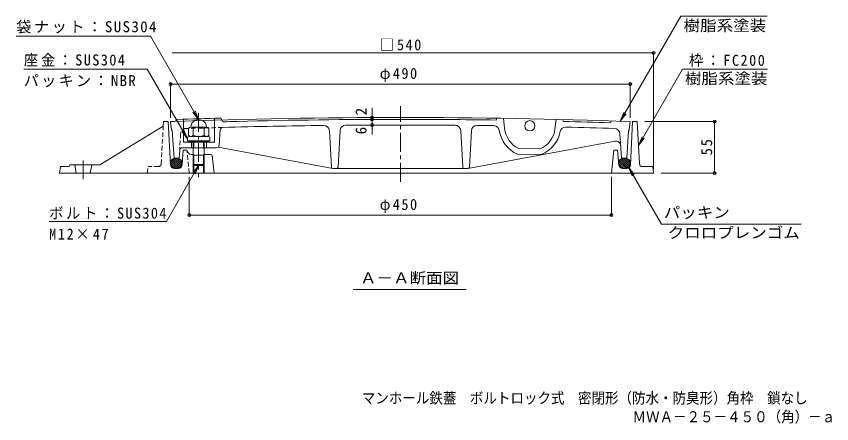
# Model space of a CAD drawing. Units: millimetres, scale not verified. Extents: x -688 to 760, y -541 to 529.
# Drawn here: x -688 to 181, y -541 to -107 of the extents above; entities that cross this region are included whole.
import ezdxf
from ezdxf.enums import TextEntityAlignment as Align

# ---------------------------------------------------------------- set-up
doc = ezdxf.new("R2010")
doc.units = ezdxf.units.MM
doc.header["$LTSCALE"] = 4
doc.header["$PDMODE"] = 32
doc.header["$PDSIZE"] = 3.2
doc.linetypes.add('CHAIN1', pattern=[8, 5, -1, 1, -1])
doc.linetypes.add('DASHED1', pattern=[1.8, 1.2, -0.6])
for name, color, linetype, lineweight in [('8-1', 2, 'Continuous', 9), ('8-2', 3, 'Continuous', 9), ('8-3', 4, 'Continuous', 9), ('8-4', 7, 'Continuous', 9), ('8-5', 7, 'Continuous', 9), ('8-6', 6, 'Continuous', 9)]:
    doc.layers.add(name, color=color, linetype=linetype, lineweight=lineweight)
doc.layers.add('F-5_F-5ﾚｲﾔ', color=2, linetype='Continuous')
doc.styles.add('ＭＳ ゴシック', font='')
doc.styles.get('ＭＳ ゴシック').set_extended_font_data('MS Gothic')

msp = doc.modelspace()

# ---------------------------------------------------------------- linework, layer by layer
at = {"layer": '8-1'}
for p, q in [((-531.861, -224.205), (-599.298, -265.205)), ((-531.861, -224.205), (-531.6, -219.205)), ((-526.6, -219.205), (-531.6, -219.205)), ((-524.29, -265.404), (-526.6, -219.205)), ((-33.91, -265.404), (-31.6, -219.205)), ((-31.6, -219.205), (-26.6, -219.205)), ((-24.248, -264.361), (-26.6, -219.205)), ((-511.816, -265.511), (-510.6, -249.705)), ((-506.6, -249.705), (-510.6, -249.705)), ((-506.595, -249.754), (-506.6, -249.705)), ((-54.1, -274.205), (-51.6, -249.705)), ((-51.6, -249.705), (-47.6, -249.705)), ((-46.384, -265.511), (-47.6, -249.705)), ((-501.625, -254.205), (-500.101, -254.205)), ((-488.101, -254.205), (-481.091, -254.205)), ((-479.6, -255.545), (-477.6, -274.205)), ((-599.298, -265.205), (-631.298, -265.205)), ((-626.111, -265.205), (-624.611, -274.205)), ((-608.111, -265.205), (-609.611, -274.205)), ((-520.295, -269.205), (-515.804, -269.205)), ((-500.101, -264.205), (-500.101, -274.205)), ((-499.101, -265.205), (-499.101, -274.205)), ((-489.101, -265.205), (-489.101, -274.205)), ((-488.101, -264.205), (-488.101, -274.205)), ((-37.905, -269.205), (-42.396, -269.205)), ((-21.252, -267.205), (-10.1, -267.205)), ((-9.1, -274.205), (-10.1, -267.205)), ((-642.298, -274.205), (-9.1, -274.205))]:
    msp.add_line(p, q, dxfattribs=at)
at = {"layer": '8-1', "linetype": 'DASHED1'}
for p, q in [((-533.953, -264.361), (-531.862, -224.205)), ((-504.1, -274.205), (-506.599, -249.712)), ((-549.101, -274.205), (-548.101, -267.205)), ((-536.949, -267.205), (-548.101, -267.205))]:
    msp.add_line(p, q, dxfattribs=at)
at = {"layer": '8-1', "linetype": 'CHAIN1'}
msp.add_line((-617.111, -280.776), (-617.111, -258.79), dxfattribs=at)
at = {"layer": '8-1'}
msp.add_lwpolyline([(-631.298, -265.205), (-632.298, -267.205), (-641.298, -267.205), (-642.298, -274.205)], dxfattribs=at)
for centre, radius, start, end in [((-501.625, -249.205), 5, 185.8318, 270), ((-481.091, -255.705), 1.5, 6.1149, 90), ((-520.295, -265.205), 4, 182.86198, 270), ((-515.804, -265.205), 4, 270, 355.60158), ((-42.396, -265.205), 4, 184.39842, 270), ((-37.905, -265.205), 4, 270, 357.13802), ((-21.252, -264.205), 3, 182.98141, 270)]:
    msp.add_arc(centre, radius, start, end, dxfattribs=at)
at = {"layer": '8-1', "linetype": 'DASHED1'}
msp.add_arc((-536.949, -264.205), 3, 270, 357.01859, dxfattribs=at)
at = {"layer": '8-2', "linetype": 'CHAIN1'}
msp.add_line((-279.1, -283.415), (-279.1, -202.905), dxfattribs=at)
at = {"layer": '8-2'}
for p, q in [((-517.351, -216.976), (-517.692, -217.67)), ((-510.35, -216.733), (-510.35, -241.205)), ((-477.35, -215.669), (-477.35, -241.205)), ((-470.35, -215.459), (-468.31, -219.482)), ((-177.094, -217.66), (-176.1, -215.674)), ((-169.1, -215.78), (-167.949, -226.626)), ((-113.1, -216.884), (-114.286, -226.941)), ((-105.113, -219.079), (-106.1, -217.054)), ((-55.084, -220.503), (-54.1, -218.533)), ((-520.35, -258.205), (-522.349, -229.205)), ((-472.158, -244.411), (-471.013, -227.818)), ((-352.679, -267.85), (-354.781, -229.06)), ((-345.522, -267.849), (-343.412, -228.827)), ((-212.679, -267.849), (-214.789, -228.827)), ((-205.521, -267.85), (-203.419, -229.06)), ((-45.059, -232.245), (-43.35, -258.205)), ((-37.85, -258.205), (-35.851, -229.205)), ((-510.35, -241.205), (-477.35, -241.205)), ((-501.85, -241.205), (-501.85, -247.205)), ((-485.85, -241.205), (-485.85, -247.205)), ((-50.131, -240.229), (-207.019, -269.266)), ((-514.328, -250.014), (-514.85, -258.205)), ((-475.15, -247.205), (-511.334, -247.205)), ((-473.405, -246.645), (-351.181, -269.266)), ((-130.221, -248.483), (-152.957, -248.035)), ((-520.35, -258.205), (-514.85, -258.205)), ((-129.081, -254.505), (-154.335, -254.008)), ((-37.85, -258.205), (-43.35, -258.205)), ((-351.181, -269.266), (-347.019, -269.266)), ((-347.019, -269.266), (-279.1, -269.266)), ((-211.181, -269.266), (-279.1, -269.266)), ((-207.019, -269.266), (-211.181, -269.266))]:
    msp.add_line(p, q, dxfattribs=at)
at = {"layer": '8-2', "linetype": 'DASHED1'}
msp.add_line((-513.328, -232.315), (-514.328, -250.014), dxfattribs=at)
at = {"layer": '8-2'}
for points in [[(-524.1, -219.205), (-523.1, -228.205), (-522.35, -229.205)], [(-34.1, -219.205), (-35.1, -228.205), (-35.85, -229.205)]]:
    msp.add_lwpolyline(points, dxfattribs=at)
msp.add_circle((-141.1, -223.778), 5.5, dxfattribs=at)
for centre, radius, start, end in [((-279.1, -7214.916), 7000, 87.99424, 92.00576), ((-203.85, -9213.515), 9002, 91.69646, 91.99577), ((-279.1, -7214.916), 6998, 90, 91.42466), ((-279.1, -7214.916), 6998, 89.1648, 90), ((-278.85, -7214.917), 7000, 91.973, 92.00781), ((-519.936, -216.568), 2.5, 271.973, 333.84622), ((-468.519, -227.99), 2.5, 91.55498, 176.0531), ((-279.1, -7214.916), 6992, 90.66985, 91.55293), ((-279.1, -7214.916), 6998, 91.42466, 91.54937), ((-360.772, -229.393), 6, 3.18419, 90.66985), ((-337.421, -229.159), 6, 90.47833, 176.82425), ((-279.1, -7214.916), 6992, 90, 90.47833), ((-279.1, -7214.916), 6992, 89.52167, 90), ((-220.779, -229.159), 6, 3.17575, 89.52167), ((-197.428, -229.393), 6, 89.33015, 176.81581), ((-279.1, -7214.916), 6992, 89.18441, 89.33015), ((-179.659, -229.624), 6, 8.62108, 89.18441), ((-102.806, -231.141), 6, 88.55397, 169.11133), ((-279.1, -7214.916), 6998, 88.16557, 88.57534), ((-279.1, -7214.916), 6992, 88.12928, 88.55397), ((-141.1, -223.778), 33, 188.62108, 246.35628), ((-141.1, -223.778), 27, 186.05598, 243.94961), ((-141.104, -223.774), 27, 293.77096, 353.27217), ((-141.104, -223.774), 33, 291.36643, 349.11133), ((-51.046, -232.639), 6, 3.7664, 88.12928), ((-49.221, -245.145), 5, 3.7664, 100.48593), ((-511.334, -250.205), 3, 90, 176.35318), ((-475.15, -244.205), 3, 270, 356.0531), ((-351.181, -267.766), 1.5, 183.18431, 270), ((-347.019, -267.766), 1.5, 270, 356.82413), ((-211.181, -267.766), 1.5, 183.17587, 270), ((-207.019, -267.766), 1.5, 270, 356.81569)]:
    msp.add_arc(centre, radius, start, end, dxfattribs=at)
at = {"layer": '8-2', "linetype": 'DASHED1'}
for centre, radius, start, end in [((-278.85, -7214.917), 6992, 91.55498, 91.87427), ((-507.337, -232.654), 6, 91.87427, 176.76367)]:
    msp.add_arc(centre, radius, start, end, dxfattribs=at)
at = {"layer": '8-3', "linetype": 'CHAIN1'}
msp.add_line((-494.1, -210.316), (-494.1, -278.611), dxfattribs=at)
at = {"layer": '8-3', "color": 2}
for p, q in [((-485.6, -225.105), (-502.6, -225.105)), ((-505.05, -226.519), (-505.05, -233.691)), ((-500.099, -226.519), (-500.099, -233.691)), ((-488.1, -226.519), (-488.1, -233.69)), ((-483.15, -226.519), (-483.15, -233.691))]:
    msp.add_line(p, q, dxfattribs=at)
at = {"layer": '8-3'}
for p, q in [((-506.1, -236.605), (-506.1, -239.905)), ((-506.1, -239.905), (-482.1, -239.905)), ((-483.6, -235.105), (-504.6, -235.105)), ((-500.101, -265.191), (-500.101, -241.205)), ((-499.101, -247.191), (-499.101, -241.205)), ((-489.101, -247.19), (-489.101, -241.205)), ((-488.101, -265.191), (-488.101, -241.205)), ((-482.1, -236.605), (-482.1, -239.905)), ((-488.101, -247.191), (-500.101, -247.191)), ((-499.101, -247.191), (-500.101, -248.191)), ((-489.1, -247.191), (-488.1, -248.191)), ((-499.101, -255.191), (-500.101, -254.191)), ((-488.101, -255.191), (-500.101, -255.191)), ((-499.101, -266.191), (-499.101, -255.191)), ((-489.101, -266.191), (-489.101, -255.191)), ((-489.1, -255.191), (-488.1, -254.191)), ((-489.101, -266.191), (-499.101, -266.191)), ((-489.101, -266.191), (-488.101, -265.191))]:
    msp.add_line(p, q, dxfattribs=at)
msp.add_lwpolyline([(-488.101, -265.191), (-500.101, -265.191), (-499.101, -266.191)], dxfattribs=at)
at = {"layer": '8-3', "color": 2}
for centre, radius, start, end in [((-502.574, -227.977), 2.873, 30.49951, 149.50049), ((-494.1, -238.537), 13.433, 63.46959, 116.53041), ((-485.625, -227.977), 2.873, 30.49951, 149.50049), ((-502.575, -232.233), 2.873, 210.49951, 329.50049), ((-494.1, -221.672), 13.433, 243.46959, 296.53041), ((-485.626, -232.233), 2.873, 210.49951, 329.50049)]:
    msp.add_arc(centre, radius, start, end, dxfattribs=at)
at = {"layer": '8-3'}
for centre, start, end in [((-504.6, -236.605), 90, 180), ((-483.6, -236.605), 0, 90)]:
    msp.add_arc(centre, 1.5, start, end, dxfattribs=at)
at = {"layer": '8-3', "color": 2}
msp.add_ellipse((-494.1, -225.105), major_axis=(8.25, 0), ratio=0.9696, start_param=6.2831853, end_param=9.424778, dxfattribs=at)
at = {"layer": '8-4'}
for p, q in [((-9.1, -145.995), (-522.173, -145.995)), ((-9.1, -145.395), (-9.1, -270.205)), ((-524.1, -178.75), (-524.1, -215.204)), ((-34.1, -179.35), (-524.1, -179.35)), ((-34.1, -178.75), (-34.1, -215.204)), ((-309.268, -214.981), (-309.268, -204.594)), ((-309.268, -216.982), (-309.268, -214.982)), ((-309.268, -222.981), (-309.268, -216.981)), ((-309.268, -222.981), (-309.268, -232.922)), ((56.991, -219.205), (-18.6, -219.205)), ((55.791, -219.205), (55.791, -274.205)), ((56.991, -274.205), (-1.1, -274.205)), ((-504.1, -319.602), (-504.1, -278.205)), ((-54.1, -319.602), (-54.1, -278.205)), ((-54.1, -319.002), (-504.1, -319.002))]:
    msp.add_line(p, q, dxfattribs=at)
for p in [(-9.1, -145.995), (-524.1, -179.35), (-34.1, -179.35), (-309.268, -214.981), (-309.268, -216.981), (-309.268, -222.981), (55.791, -219.205), (55.791, -274.205), (-504.1, -319.002), (-54.1, -319.002)]:
    msp.add_point(p, dxfattribs=at)
at = {"layer": '8-5'}
for p, q in [((19.879, -107.06), (-44.659, -218.843)), ((111.776, -107.06), (19.879, -107.06)), ((-688.48, -128.114), (-545.48, -128.114)), ((-494.1, -217.106), (-545.48, -128.114)), ((-680.452, -163.492), (-548.97, -163.492)), ((-506.1, -237.745), (-548.97, -163.492)), ((112.222, -163.492), (21.747, -163.492)), ((-494.1, -217.106), (-497.927, -207.867)), ((-494.1, -217.106), (-500.188, -209.172)), ((-44.659, -218.843), (-40.832, -209.604)), ((-44.659, -218.843), (-38.571, -210.91)), ((-506.1, -237.745), (-512.188, -229.812)), ((-506.1, -237.745), (-509.927, -228.506)), ((-25.261, -244.913), (-19.174, -236.98)), ((-528.51, -325.79), (-494.1, -266.191)), ((-494.1, -266.191), (-500.188, -274.124)), ((-494.1, -266.191), (-497.927, -275.43)), ((-35.96, -267.819), (-29.873, -275.752)), ((-35.96, -267.819), (-32.134, -277.057)), ((-0.787, -328.741), (-35.96, -267.819)), ((-528.51, -325.79), (-653.51, -325.79)), ((148.203, -328.741), (-0.787, -328.741)), ((-329.3, -398.345), (-208.9, -398.345))]:
    msp.add_line(p, q, dxfattribs=at)
msp.add_lwpolyline([(21.747, -163.492), (-25.261, -244.913), (-21.434, -235.675)], dxfattribs=at)
at = {"layer": '8-6'}
for p, q in [((-504.65, -240.205), (-483.55, -240.205)), ((-524.374, -263.589), (-519.064, -258.278)), ((-524.066, -265.402), (-516.948, -258.284)), ((-523.304, -266.762), (-515.286, -258.743)), ((-522.24, -267.819), (-513.926, -259.505)), ((-520.906, -268.606), (-512.836, -260.536)), ((-37.294, -268.606), (-45.364, -260.536)), ((-35.96, -267.819), (-44.274, -259.505)), ((-34.896, -266.762), (-42.915, -258.743)), ((-34.135, -265.402), (-41.252, -258.284)), ((-33.827, -263.589), (-39.137, -258.278)), ((-519.276, -269.097), (-512.043, -261.864)), ((-517.217, -269.16), (-511.678, -263.621)), ((-40.983, -269.16), (-46.523, -263.621)), ((-38.925, -269.097), (-46.157, -261.864))]:
    msp.add_line(p, q, dxfattribs=at)
for points in [[(-504.65, -239.905), (-504.65, -240.205), (-503.6, -241.205), (-484.6, -241.205)], [(-483.55, -239.905), (-483.55, -240.205), (-484.6, -241.205)]]:
    msp.add_lwpolyline(points, dxfattribs=at)
for centre, major_axis in [((-518.026, -263.705), (6.349, 0)), ((-40.174, -263.705), (-6.349, 0))]:
    msp.add_ellipse(centre, major_axis=major_axis, ratio=0.8663, dxfattribs=at)

# ---------------------------------------------------------------- texts
at = {"layer": '8-4', "color": 2, "style": 'ＭＳ ゴシック'}
for s, p in [('2', (-311.668, -212.594)), ('6', (-311.668, -232.922))]:
    msp.add_text(s, height=11.73, rotation=90, dxfattribs=at).set_placement(p, align=Align.BOTTOM_LEFT)
at = {"layer": '8-4', "color": 2, "char_height": 11.73, "attachment_point": 7, "style": 'ＭＳ ゴシック'}
for s, insert in [('\\T1.21;\\W0.95;□540', (-301.101, -143.595)), ('\\T1.21;\\W0.95;φ490', (-301.1, -176.95)), ('\\T1.21;\\W0.95;φ450', (-301.1, -316.591))]:
    msp.add_mtext(s, dxfattribs=dict(at, insert=insert))
at = {"layer": '8-4', "color": 2, "insert": (53.391, -255.205), "char_height": 11.73, "attachment_point": 7, "rotation": 90, "style": 'ＭＳ ゴシック'}
msp.add_mtext('\\T1.27;\\W0.95;55', dxfattribs=at)
at = {"layer": '8-5', "color": 2, "style": 'ＭＳ ゴシック', "width": 1.1}
for s, p in [('樹脂系塗装', (22.81, -126.26)), ('樹脂系塗装', (24.222, -182.692)), ('パッキン', (1.687, -325.541)), ('クロロプレンゴム', (5.846, -347.141)), ('Ａ－Ａ断面図', (-322.1, -395.345))]:
    msp.add_text(s, height=11.73, dxfattribs=at).set_placement(p, align=Align.BOTTOM_LEFT)
at = {"layer": '8-5', "color": 2, "char_height": 11.73, "attachment_point": 7, "style": 'ＭＳ ゴシック'}
for s, insert in [('\\T1.18;袋ナット：SUS304', (-688.48, -125.314)), ('\\T1.2;\\W0.95;座金：SUS304', (-680.452, -160.692)), ('\\T1.21;\\W0.95;枠：FC200', (28.38, -161.092)), ('\\T1.16;パッキン：NBR', (-680.452, -182.692)), ('\\T1.19;\\W0.95;ボルト：SUS304', (-653.51, -323.39)), ('\\T1.23;\\W0.95;M12×47', (-653.51, -344.99))]:
    msp.add_mtext(s, dxfattribs=dict(at, insert=insert))
at = {"layer": 'F-5_F-5ﾚｲﾔ', "style": 'ＭＳ ゴシック', "width": 0.9}
for s, p in [('マンホール鉄蓋\u3000ボルトロック式\u3000密閉形（防水・防臭形）角枠\u3000鎖なし', (-320.169, -523.319)), ('ＭＷＡ－２５－４５０（角）－ａ', (-31.601, -543.277))]:
    msp.add_text(s, height=11.73, dxfattribs=at).set_placement(p, align=Align.BOTTOM_LEFT)

doc.saveas('drawing.dxf')
